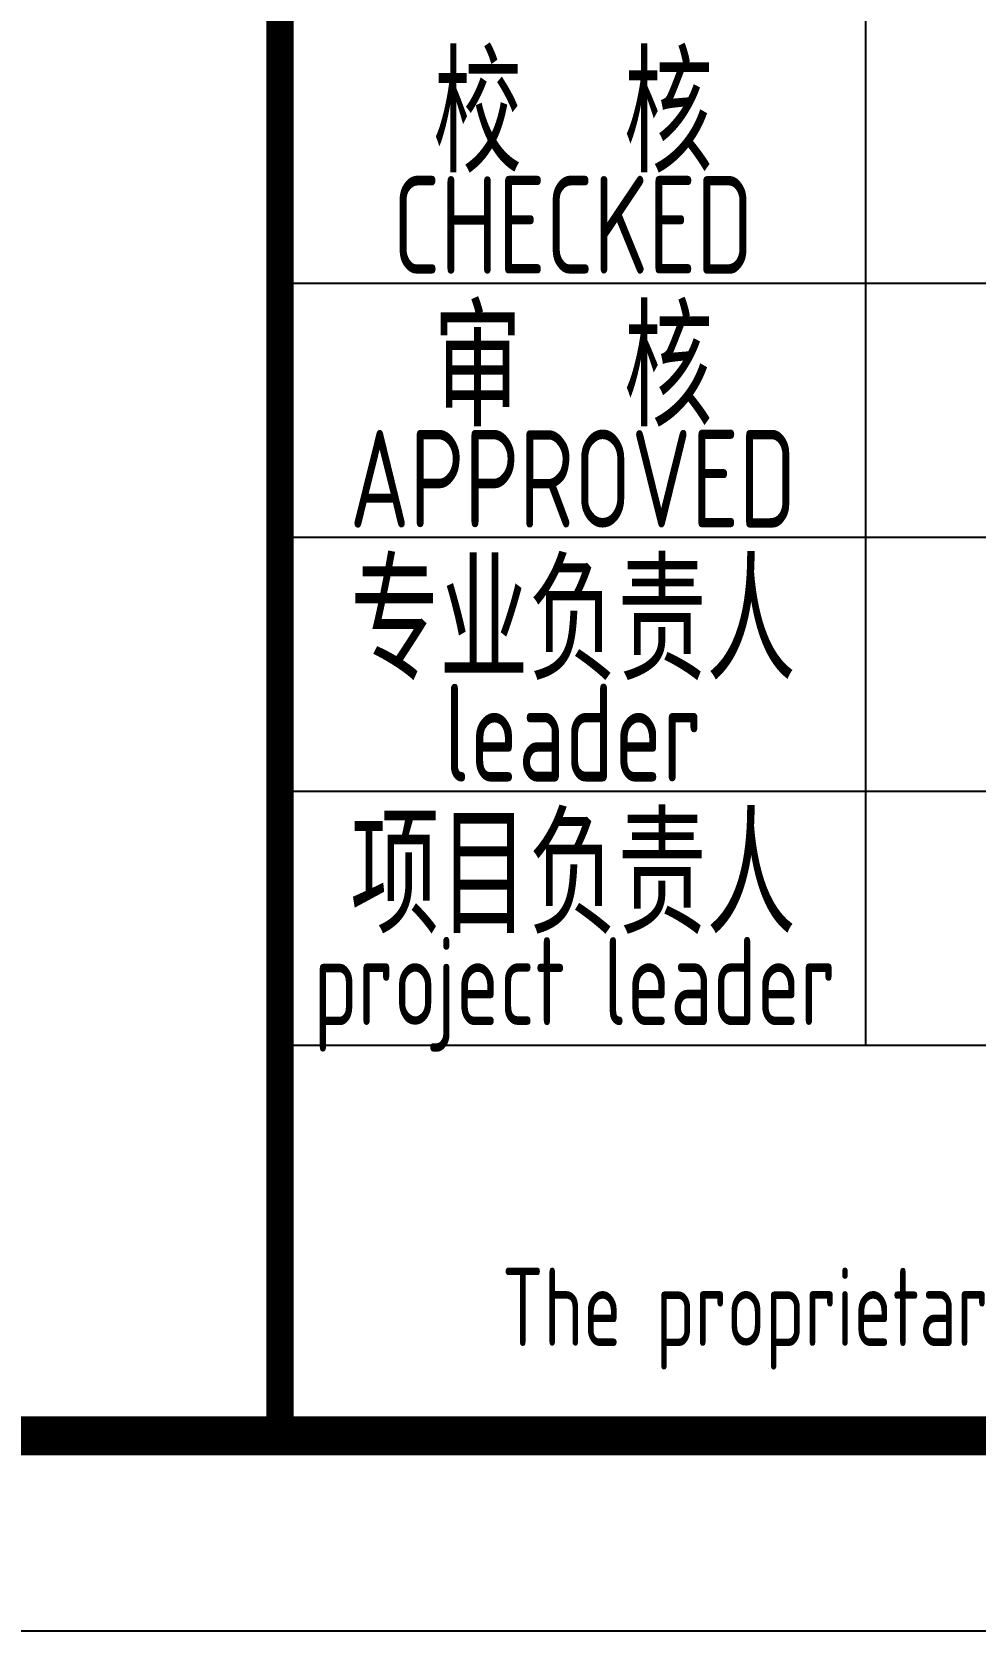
# Model space of a CAD drawing. Extents: x 5693218 to 11495510, y -728562 to -461276.
# Drawn here: x 5783362 to 5785777, y -503276 to -499183 of the extents above; entities that cross this region are included whole.
import ezdxf
from ezdxf.enums import TextEntityAlignment as Align

# ---------------------------------------------------------------- set-up
doc = ezdxf.new("R2010")
doc.units = 0
doc.header["$LTSCALE"] = 1000
doc.header["$MEASUREMENT"] = 0
doc.layers.get('0').update_dxf_attribs({"linetype": 'CONTINUOUS'})
doc.styles.add('AHD', font='sceie.shx', dxfattribs={"width": 0.7, "bigfont": 'sceic.shx'})

msp = doc.modelspace()

# ---------------------------------------------------------------- linework, layer by layer
for p, q in [((5785497.1, -501776.5), (5785497.1, -498526.5)), ((5783997.1, -499826.5), (5789497.1, -499826.5)), ((5783997.1, -500476.5), (5789497.1, -500476.5)), ((5783997.1, -501126.5), (5801997.1, -501126.5)), ((5783997.1, -501776.5), (5801997.1, -501776.5)), ((5783997.1, -502776.5), (5801997.1, -502776.5)), ((5802497.1, -503276.5), (5760497.1, -503276.5))]:
    msp.add_line(p, q)
at = {"color": 0, "const_width": 100}
msp.add_lwpolyline([(5801997.1, -502776.5), (5762997.1, -502776.5), (5762997.1, -474076.5), (5801997.1, -474076.5)], close=True, dxfattribs=at)
at = {"const_width": 70}
msp.add_lwpolyline([(5783997.1, -496776.5), (5783997.1, -502776.5)], dxfattribs=at)
msp.add_lwpolyline([(5801997.1, -496776.5, 70, 70, 0), (5783997.1, -496776.5, 70, 70, 0), (5783997.1, -502776.5, 0, 0, 0)], format="xyseb")

# ---------------------------------------------------------------- texts
at = {"style": 'AHD', "width": 0.8}
for s, height, p in [('校  核', 300, (5784747.1, -499376.5)), ('校  核', 300, (5784747.1, -499376.5)), ('CHECKED', 250, (5784747.1, -499676.5)), ('CHECKED', 250, (5784747.1, -499676.5)), ('审  核', 300, (5784747.1, -500026.5)), ('审  核', 300, (5784747.1, -500026.5)), ('APPROVED', 250, (5784747.1, -500326.5)), ('APPROVED', 250, (5784747.1, -500326.5)), ('专业负责人', 300, (5784747.1, -500676.5)), ('leader', 250, (5784747.1, -500976.5)), ('项目负责人', 300, (5784747.1, -501326.5)), ('project leader', 225, (5784751.2, -501646.5)), ('The proprietary right of this document belongs to Anhui Huadong Chemical And Medical Engineering  Co.,Ltd.  and any replication or transfer to the 3rd. side is forbidden without its permission. ', 200, (5792997.1, -502476.5)), ('The proprietary right of this document belongs to Anhui Huadong Chemical And Medical Engineering  Co.,Ltd.  and any replication or transfer to the 3rd. side is forbidden without its permission. ', 200, (5792997.1, -502476.5))]:
    msp.add_text(s, height=height, dxfattribs=at).set_placement(p, align=Align.MIDDLE)

doc.saveas('drawing.dxf')
